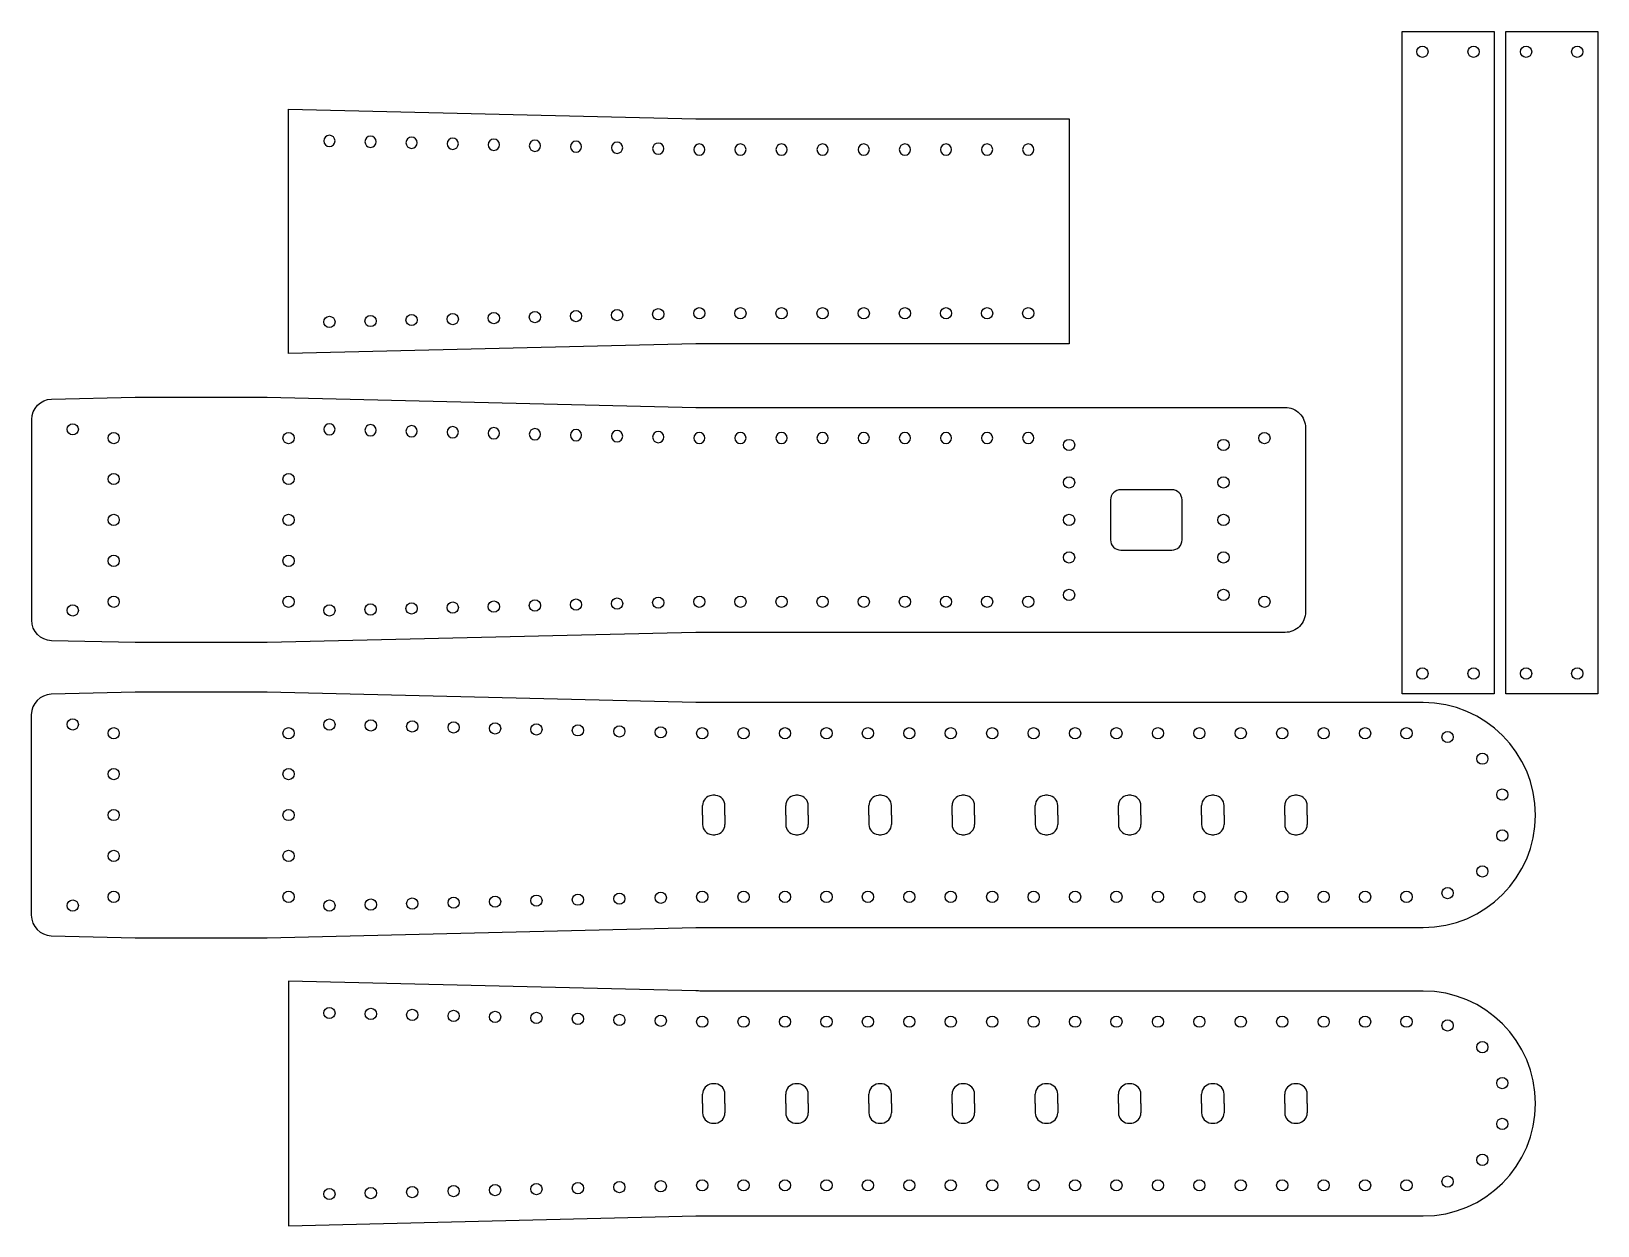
# Model space of a CAD drawing. Header units: millimetres. Extents: x 3012 to 3165, y 1245 to 1362.
import ezdxf

# ---------------------------------------------------------------- set-up
doc = ezdxf.new("R2010")
doc.units = ezdxf.units.MM

# ---------------------------------------------------------------- blocks, each defined once
blk = doc.blocks.new('*U11')
for p, q in [((-1.1, 0), (-1.1, 0.92)), ((-1.1, 0), (-1.1, -0.92)), ((1.1, 0), (1.1, 0.92)), ((1.1, 0), (1.1, -0.92))]:
    blk.add_line(p, q)
for centre, radius, start, end in [((-0.1, 0.92), 1, 96.1949, 180), ((0, 0), 1.93, 83.8051, 96.1949), ((0.1, 0.92), 1, 0, 83.8051), ((-0.1, -0.92), 1, 180, 263.8051), ((0.1, -0.92), 1, 276.1949, 0), ((0, 0), 1.93, 263.8051, 276.1949)]:
    blk.add_arc(centre, radius, start, end)
blk = doc.blocks.new('*U12')
at = {"color": 0, "linetype": 'ByBlock', "lineweight": -2, "transparency": 16777216}
for p in [(3113.95, 1547.1), (3122.09, 1547.1), (3130.23, 1547.1), (3138.36, 1547.1), (3146.5, 1547.1), (3154.63, 1547.1), (3162.77, 1547.1), (3170.9, 1547.1)]:
    blk.add_blockref('*U11', p, dxfattribs=at)
blk = doc.blocks.new('*U13')
blk.add_circle((0, 0), 0.55)
blk = doc.blocks.new('*U14')
at = {"color": 0, "linetype": 'ByBlock', "lineweight": -2, "transparency": 16777216}
for p, rotation in [((3223.12, 1591.09), 358.6426074727578), ((3227.17, 1591), 358.6426074727578), ((3231.22, 1590.9), 358.6426074727578), ((3235.27, 1590.81), 358.6426074727578), ((3239.32, 1590.71), 358.6426074727578), ((3243.37, 1590.61), 358.6426074727578), ((3247.42, 1590.52), 358.6426074727578), ((3251.48, 1590.42), 358.6426074727578), ((3255.53, 1590.33), 358.6426074727578), ((3332.49, 1589.87), 342.5613821813199), ((3335.89, 1587.75), 313.5368293087918), ((3337.84, 1584.24), 284.5122764362638), ((3337.84, 1580.24), 255.4877235637356), ((3335.89, 1576.73), 226.4631706912076), ((3332.49, 1574.61), 197.4386178186795), ((3223.12, 1573.39), 181.3573925272419), ((3227.17, 1573.48), 181.3573925272419), ((3231.22, 1573.58), 181.3573925272419), ((3235.27, 1573.67), 181.3573925272419), ((3239.32, 1573.77), 181.3573925272419), ((3243.37, 1573.87), 181.3573925272419), ((3247.42, 1573.96), 181.3573925272419), ((3251.48, 1574.06), 181.3573925272419), ((3255.53, 1574.15), 181.3573925272419), ((3259.58, 1574.24), 180), ((3263.63, 1574.24), 180), ((3267.68, 1574.24), 180), ((3271.74, 1574.24), 180), ((3275.79, 1574.24), 180), ((3279.84, 1574.24), 180), ((3283.89, 1574.24), 180), ((3287.95, 1574.24), 180), ((3292, 1574.24), 180), ((3296.05, 1574.24), 180), ((3300.1, 1574.24), 180), ((3304.16, 1574.24), 180), ((3308.21, 1574.24), 180), ((3312.26, 1574.24), 180), ((3316.31, 1574.24), 180), ((3320.37, 1574.24), 180), ((3324.42, 1574.24), 180), ((3328.47, 1574.24), 180)]:
    blk.add_blockref('*U13', p, dxfattribs=dict(at, rotation=rotation))
for p in [(3259.58, 1590.24), (3263.63, 1590.24), (3267.68, 1590.24), (3271.74, 1590.24), (3275.79, 1590.24), (3279.84, 1590.24), (3283.89, 1590.24), (3287.95, 1590.24), (3292, 1590.24), (3296.05, 1590.24), (3300.1, 1590.24), (3304.16, 1590.24), (3308.21, 1590.24), (3312.26, 1590.24), (3316.31, 1590.24), (3320.37, 1590.24), (3324.42, 1590.24), (3328.47, 1590.24)]:
    blk.add_blockref('*U13', p, dxfattribs=at)
blk = doc.blocks.new('*U37')
blk.add_circle((0, 0), 0.55)
blk = doc.blocks.new('*U38')
at = {"color": 0, "linetype": 'ByBlock', "lineweight": -2, "transparency": 16777216}
for p, rotation in [((3210.16, 1286.66), 1.358812668789961), ((3214.18, 1286.75), 1.358812668789961), ((3218.2, 1286.85), 1.358812668789961), ((3222.22, 1286.94), 1.358812668789961), ((3226.24, 1287.04), 1.358812668789961), ((3230.26, 1287.14), 1.358812668789961), ((3234.28, 1287.23), 1.358812668789961), ((3238.3, 1287.33), 1.358812668789961), ((3242.32, 1287.42), 1.358812668789961), ((3246.34, 1287.51), 0.4179382190374094)]:
    blk.add_blockref('*U37', p, dxfattribs=dict(at, rotation=rotation))
for p in [(3250.36, 1287.51), (3254.38, 1287.51), (3258.4, 1287.51), (3262.42, 1287.51), (3266.45, 1287.51), (3270.47, 1287.51), (3274.49, 1287.51), (3278.51, 1287.51)]:
    blk.add_blockref('*U37', p, dxfattribs=at)
blk = doc.blocks.new('*U39')
blk.add_circle((0, 0), 0.55)
blk = doc.blocks.new('*U40')
at = {"color": 0, "linetype": 'ByBlock', "lineweight": -2, "transparency": 16777216}
for p, rotation in [((3210.16, 1286.66), 1.358812668789961), ((3214.18, 1286.75), 1.358812668789961), ((3218.2, 1286.85), 1.358812668789961), ((3222.22, 1286.94), 1.358812668789961), ((3226.24, 1287.04), 1.358812668789961), ((3230.26, 1287.14), 1.358812668789961), ((3234.28, 1287.23), 1.358812668789961), ((3238.3, 1287.33), 1.358812668789961), ((3242.32, 1287.42), 1.358812668789961), ((3246.34, 1287.51), 0.4179382190374094)]:
    blk.add_blockref('*U39', p, dxfattribs=dict(at, rotation=rotation))
for p in [(3250.36, 1287.51), (3254.38, 1287.51), (3258.4, 1287.51), (3262.42, 1287.51), (3266.45, 1287.51), (3270.47, 1287.51), (3274.49, 1287.51), (3278.51, 1287.51)]:
    blk.add_blockref('*U39', p, dxfattribs=at)
blk = doc.blocks.new('*U56')
blk.add_circle((0, 0), 0.55)
blk = doc.blocks.new('*U58')
at = {"color": 0, "linetype": 'ByBlock', "lineweight": -2, "transparency": 16777216}
for p, rotation in [((3210.16, 1286.66), 1.358812668789961), ((3214.18, 1286.75), 1.358812668789961), ((3218.2, 1286.85), 1.358812668789961), ((3222.22, 1286.94), 1.358812668789961), ((3226.24, 1287.04), 1.358812668789961), ((3230.26, 1287.14), 1.358812668789961), ((3234.28, 1287.23), 1.358812668789961), ((3238.3, 1287.33), 1.358812668789961), ((3242.32, 1287.42), 1.358812668789961), ((3246.34, 1287.51), 0.4179382190374094)]:
    blk.add_blockref('*U56', p, dxfattribs=dict(at, rotation=rotation))
for p in [(3250.36, 1287.51), (3254.38, 1287.51), (3258.4, 1287.51), (3262.42, 1287.51), (3266.45, 1287.51), (3270.47, 1287.51), (3274.49, 1287.51), (3278.51, 1287.51)]:
    blk.add_blockref('*U56', p, dxfattribs=at)
blk = doc.blocks.new('*U59')
blk.add_circle((0, 0), 0.55)
blk = doc.blocks.new('*U60')
at = {"color": 0, "linetype": 'ByBlock', "lineweight": -2, "transparency": 16777216}
for p, rotation in [((3210.16, 1286.66), 1.358812668789961), ((3214.18, 1286.75), 1.358812668789961), ((3218.2, 1286.85), 1.358812668789961), ((3222.22, 1286.94), 1.358812668789961), ((3226.24, 1287.04), 1.358812668789961), ((3230.26, 1287.14), 1.358812668789961), ((3234.28, 1287.23), 1.358812668789961), ((3238.3, 1287.33), 1.358812668789961), ((3242.32, 1287.42), 1.358812668789961), ((3246.34, 1287.51), 0.4179382190374094)]:
    blk.add_blockref('*U59', p, dxfattribs=dict(at, rotation=rotation))
for p in [(3250.36, 1287.51), (3254.38, 1287.51), (3258.4, 1287.51), (3262.42, 1287.51), (3266.45, 1287.51), (3270.47, 1287.51), (3274.49, 1287.51), (3278.51, 1287.51)]:
    blk.add_blockref('*U59', p, dxfattribs=at)
blk = doc.blocks.new('*U76')
for p, q in [((-1.1, 0), (-1.1, 0.92)), ((-1.1, 0), (-1.1, -0.92)), ((1.1, 0), (1.1, 0.92)), ((1.1, 0), (1.1, -0.92))]:
    blk.add_line(p, q)
for centre, radius, start, end in [((-0.1, 0.92), 1, 96.1949, 180), ((0, 0), 1.93, 83.8051, 96.1949), ((0.1, 0.92), 1, 0, 83.8051), ((-0.1, -0.92), 1, 180, 263.8051), ((0.1, -0.92), 1, 276.1949, 0), ((0, 0), 1.93, 263.8051, 276.1949)]:
    blk.add_arc(centre, radius, start, end)
blk = doc.blocks.new('*U78')
at = {"color": 0, "linetype": 'ByBlock', "lineweight": -2, "transparency": 16777216}
for p in [(3113.95, 1547.1), (3122.09, 1547.1), (3130.23, 1547.1), (3138.36, 1547.1), (3146.5, 1547.1), (3154.63, 1547.1), (3162.77, 1547.1), (3170.9, 1547.1)]:
    blk.add_blockref('*U76', p, dxfattribs=at)
blk = doc.blocks.new('*U79')
blk.add_circle((0, 0), 0.55)
blk = doc.blocks.new('*U80')
at = {"color": 0, "linetype": 'ByBlock', "lineweight": -2, "transparency": 16777216}
for p, rotation in [((3223.12, 1591.09), 358.6426074727578), ((3227.17, 1591), 358.6426074727578), ((3231.22, 1590.9), 358.6426074727578), ((3235.27, 1590.81), 358.6426074727578), ((3239.32, 1590.71), 358.6426074727578), ((3243.37, 1590.61), 358.6426074727578), ((3247.42, 1590.52), 358.6426074727578), ((3251.48, 1590.42), 358.6426074727578), ((3255.53, 1590.33), 358.6426074727578), ((3332.49, 1589.87), 342.5613821813199), ((3335.89, 1587.75), 313.5368293087918), ((3337.84, 1584.24), 284.5122764362638), ((3337.84, 1580.24), 255.4877235637356), ((3335.89, 1576.73), 226.4631706912076), ((3332.49, 1574.61), 197.4386178186795), ((3223.12, 1573.39), 181.3573925272419), ((3227.17, 1573.48), 181.3573925272419), ((3231.22, 1573.58), 181.3573925272419), ((3235.27, 1573.67), 181.3573925272419), ((3239.32, 1573.77), 181.3573925272419), ((3243.37, 1573.87), 181.3573925272419), ((3247.42, 1573.96), 181.3573925272419), ((3251.48, 1574.06), 181.3573925272419), ((3255.53, 1574.15), 181.3573925272419), ((3259.58, 1574.24), 180), ((3263.63, 1574.24), 180), ((3267.68, 1574.24), 180), ((3271.74, 1574.24), 180), ((3275.79, 1574.24), 180), ((3279.84, 1574.24), 180), ((3283.89, 1574.24), 180), ((3287.95, 1574.24), 180), ((3292, 1574.24), 180), ((3296.05, 1574.24), 180), ((3300.1, 1574.24), 180), ((3304.16, 1574.24), 180), ((3308.21, 1574.24), 180), ((3312.26, 1574.24), 180), ((3316.31, 1574.24), 180), ((3320.37, 1574.24), 180), ((3324.42, 1574.24), 180), ((3328.47, 1574.24), 180)]:
    blk.add_blockref('*U79', p, dxfattribs=dict(at, rotation=rotation))
for p in [(3259.58, 1590.24), (3263.63, 1590.24), (3267.68, 1590.24), (3271.74, 1590.24), (3275.79, 1590.24), (3279.84, 1590.24), (3283.89, 1590.24), (3287.95, 1590.24), (3292, 1590.24), (3296.05, 1590.24), (3300.1, 1590.24), (3304.16, 1590.24), (3308.21, 1590.24), (3312.26, 1590.24), (3316.31, 1590.24), (3320.37, 1590.24), (3324.42, 1590.24), (3328.47, 1590.24)]:
    blk.add_blockref('*U79', p, dxfattribs=at)

msp = doc.modelspace()

# ---------------------------------------------------------------- linework, layer by layer
for points in [[(3154.67, 1297.07), (3145.67, 1297.07), (3145.67, 1361.87), (3154.67, 1361.87)], [(3164.81, 1297.07), (3155.81, 1297.07), (3155.81, 1361.87), (3164.81, 1361.87)]]:
    msp.add_lwpolyline(points, close=True)
for points in [[(3076.6, 1353.31), (3077.12, 1353.3), (3113.11, 1353.3), (3113.11, 1331.3), (3077.12, 1331.3, 0.005923), (3076.6, 1331.3), (3036.76, 1330.35), (3036.76, 1354.25)], [(3076.6, 1325.1), (3077.12, 1325.09), (3134.23, 1325.09, -0.414214), (3136.23, 1323.09), (3136.23, 1305.09, -0.414214), (3134.23, 1303.09), (3077.12, 1303.09, 0.005923), (3076.6, 1303.09), (3034.66, 1302.09), (3021.76, 1302.09), (3013.59, 1302.28, -0.407292), (3011.64, 1304.28), (3011.64, 1323.9, -0.407292), (3013.59, 1325.9), (3021.76, 1326.09), (3034.66, 1326.09)], [(3123.16, 1311.14, 0.414214), (3124.16, 1312.14), (3124.16, 1316.04, 0.414214), (3123.16, 1317.04), (3118.16, 1317.04, 0.414214), (3117.16, 1316.04), (3117.16, 1312.14, 0.414214), (3118.16, 1311.14)]]:
    msp.add_lwpolyline(points, format="xyb", close=True)
for points in [[(3147.73, 1296.23), (3077.12, 1296.23, -0.005923), (3076.6, 1296.24), (3034.66, 1297.23), (3021.76, 1297.23), (3013.56, 1297.04, 0.407292), (3011.6, 1295.04), (3011.6, 1275.43, 0.407292), (3013.56, 1273.43), (3021.76, 1273.23), (3034.66, 1273.23), (3076.6, 1274.23, -0.005923), (3077.12, 1274.23), (3147.73, 1274.23, 1), (3147.73, 1296.23)], [(3147.73, 1268.02), (3077.12, 1268.02, -0.005923), (3076.6, 1268.03), (3036.76, 1268.97), (3036.76, 1245.07), (3076.6, 1246.02, -0.005923), (3077.12, 1246.02), (3147.73, 1246.02, 1), (3147.73, 1268.02)]]:
    msp.add_lwpolyline(points, format="xyb")
for centre in [(3147.67, 1359.87), (3152.67, 1359.87), (3157.81, 1359.87), (3162.81, 1359.87), (3015.66, 1322.95), (3019.66, 1322.09), (3036.76, 1322.09), (3132.21, 1322.09), (3113.11, 1321.42), (3128.21, 1321.42), (3019.66, 1318.09), (3036.76, 1318.09), (3113.11, 1317.76), (3128.21, 1317.76), (3019.66, 1314.09), (3036.76, 1314.09), (3113.11, 1314.09), (3128.21, 1314.09), (3019.66, 1310.09), (3036.76, 1310.09), (3113.11, 1310.42), (3128.21, 1310.42), (3113.11, 1306.76), (3128.21, 1306.76), (3015.66, 1305.24), (3019.66, 1306.09), (3036.76, 1306.09), (3132.21, 1306.09), (3147.67, 1299.07), (3152.67, 1299.07), (3157.81, 1299.07), (3162.81, 1299.07), (3015.66, 1294.09), (3019.66, 1293.23), (3036.76, 1293.23), (3019.66, 1289.23), (3036.76, 1289.23), (3019.66, 1285.23), (3036.76, 1285.23), (3019.66, 1281.23), (3036.76, 1281.23), (3019.66, 1277.23), (3036.76, 1277.23), (3015.66, 1276.38)]:
    msp.add_circle(centre, 0.55)

# ---------------------------------------------------------------- block references
at = {"xscale": -1, "rotation": 180}
for name, p in [('*U60', (-169.4, 2637.82)), ('*U40', (-169.4, 2609.61))]:
    msp.add_blockref(name, p, dxfattribs=at)
for name, p in [('*U58', (-169.4, 46.79)), ('*U38', (-169.4, 18.58)), ('*U14', (-182.36, -297.01)), ('*U12', (-35.6, -261.87)), ('*U80', (-182.36, -325.22)), ('*U78', (-35.6, -290.08))]:
    msp.add_blockref(name, p)

doc.saveas('drawing.dxf')
